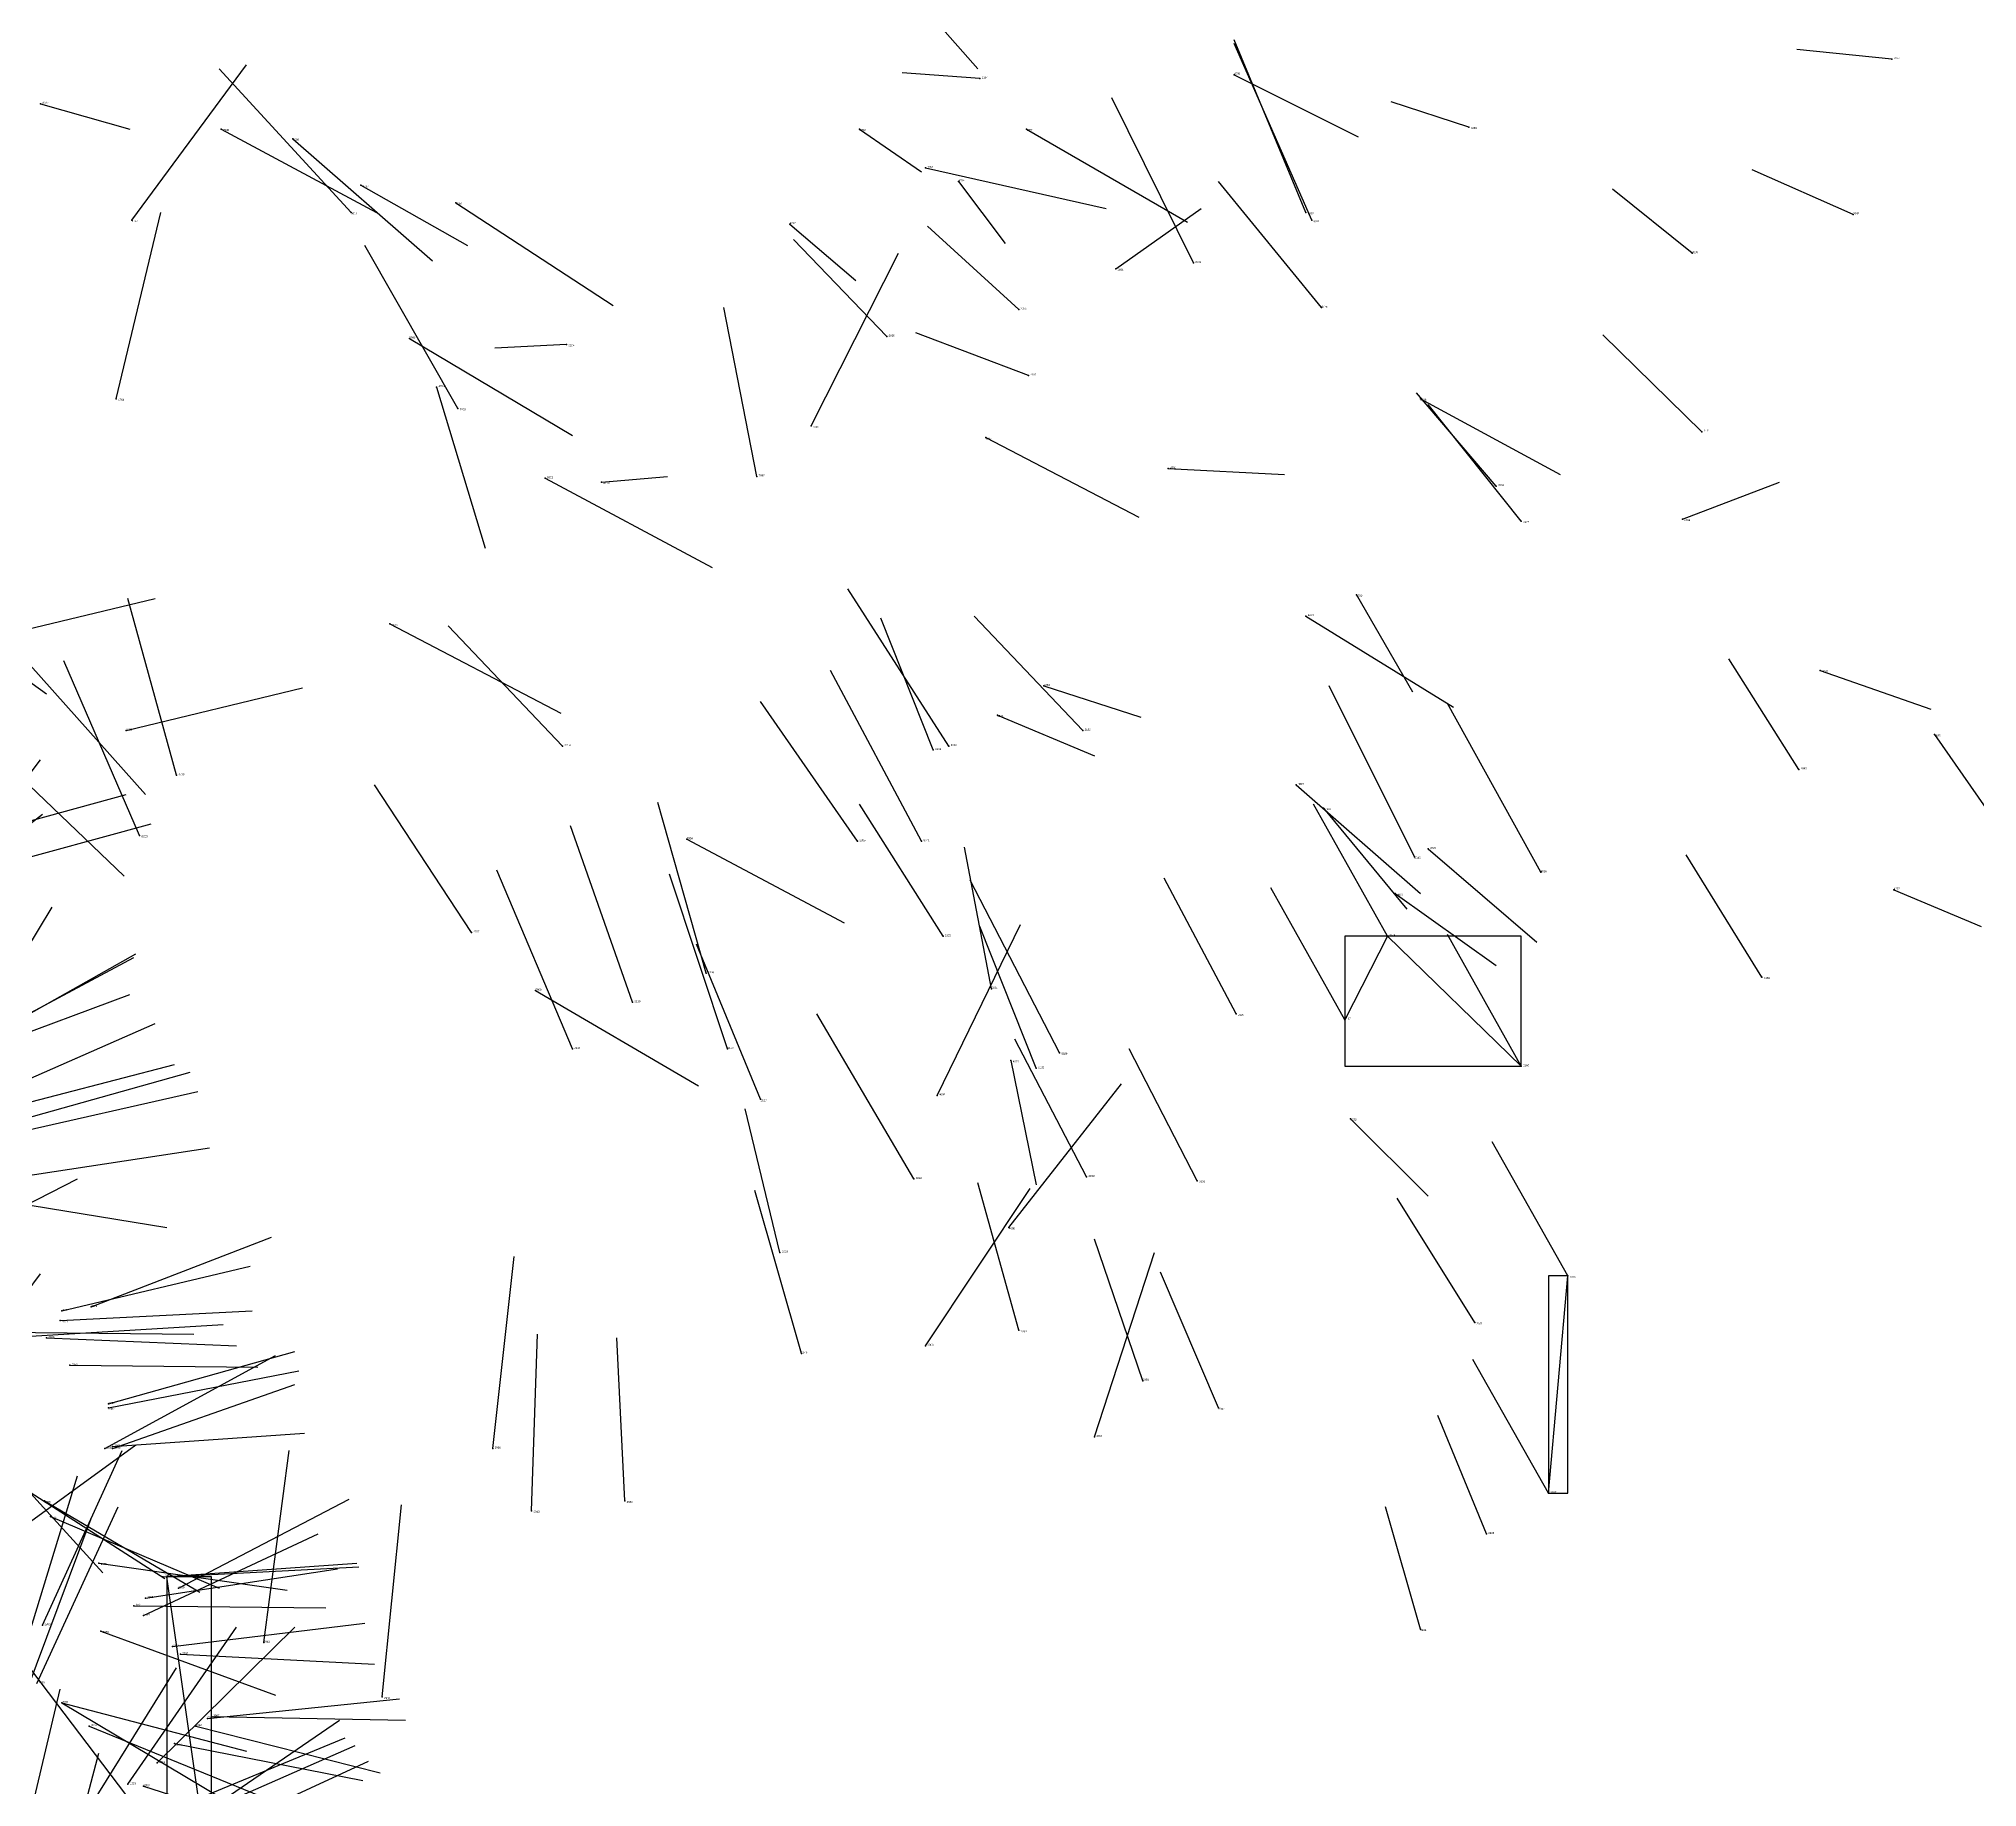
# Model space of a CAD drawing. Extents: x 59.1 to 70.8, y 600.3 to 605.1.
# Drawn here: x 68.201 to 69.2, y 602.421 to 603.322 of the extents above; entities that cross this region are included whole.
import ezdxf

# ---------------------------------------------------------------- set-up
doc = ezdxf.new("R2010")
doc.units = 0
for name, color, linetype in [('Clients', 3, 'CONTINUOUS'), ('Facilities', 3, 'CONTINUOUS'), ('Facilities_lines', 3, 'CONTINUOUS'), ('Min_max_boxes', 1, 'CONTINUOUS'), ('Normals', 1, 'CONTINUOUS'), ('Source_points', 5, 'CONTINUOUS'), ('Text', 3, 'CONTINUOUS')]:
    doc.layers.add(name, color=color, linetype=linetype)

msp = doc.modelspace()

# ---------------------------------------------------------------- linework, layer by layer
at = {"layer": 'Clients', "color": 5}
for p in [(68.874, 602.816, 449.371), (68.965, 602.792, 449.454), (68.989, 602.684, 449.658), (68.267, 602.529, 448.651)]:
    msp.add_point(p, dxfattribs=at)
at = {"layer": 'Facilities', "color": 3}
for p in [(69.156, 603.311, 449.299), (68.686, 603.301, 448.556), (68.817, 603.303, 457.269), (68.202, 603.288, 461.369), (68.295, 603.275, 459.977), (68.332, 603.27, 460.682), (68.624, 603.275, 457.125), (68.71, 603.275, 459.808), (68.938, 603.276, 449.292), (68.658, 603.255, 457.808), (68.675, 603.248, 457.227), (68.367, 603.246, 458.247), (68.249, 603.228, 457.311), (68.362, 603.232, 460.758), (68.416, 603.237, 460.61), (68.854, 603.232, 461.18), (68.857, 603.228, 461.271), (69.136, 603.231, 449.303), (68.588, 603.226, 457.163), (69.053, 603.211, 449.382), (68.756, 603.203, 456.84), (68.796, 603.206, 461.098), (68.706, 603.182, 449.406), (68.862, 603.183, 458.253), (68.638, 603.168, 449.034), (68.392, 603.167, 460.275), (68.473, 603.164, 448.526), (68.711, 603.148, 448.608), (68.406, 603.142, 458.107), (68.241, 603.136, 458.045), (68.417, 603.131, 462.125), (68.913, 603.136, 457.441), (68.599, 603.122, 457.676), (69.058, 603.119, 448.979), (68.689, 603.116, 460.625), (68.783, 603.1, 457.096), (68.462, 603.095, 460.521), (68.491, 603.093, 457.056), (68.571, 603.096, 461.692), (68.952, 603.091, 449.3), (68.965, 603.073, 448.934), (69.048, 603.074, 456.736), (68.88, 603.035, 457.433), (68.382, 603.02, 460.264), (68.854, 603.024, 457.733), (69.119, 602.996, 457.054), (68.719, 602.988, 457.144), (68.695, 602.973, 457.215), (68.246, 602.965, 448.652), (68.739, 602.965, 448.963), (69.178, 602.963, 457.67), (68.471, 602.957, 448.906), (68.662, 602.955, 449.361), (68.67, 602.957, 461.099), (68.272, 602.942, 458.017), (69.108, 602.945, 449.294), (68.849, 602.937, 457.773), (68.863, 602.925, 457.429), (68.253, 602.911, 460.861), (68.535, 602.909, 460.513), (68.623, 602.908, 448.973), (68.656, 602.908, 461.271), (68.91, 602.9, 461.17), (68.917, 602.904, 457.405), (68.975, 602.892, 461.163), (68.9, 602.881, 457.075), (69.157, 602.883, 457.074), (68.424, 602.861, 448.936), (68.667, 602.859, 449.092), (68.896, 602.859, 449.485), (68.545, 602.84, 449.215), (68.457, 602.831, 460.1), (68.692, 602.832, 449.513), (69.089, 602.838, 449.51), (68.507, 602.825, 449.116), (68.818, 602.819, 449.217), (68.476, 602.801, 449.055), (68.556, 602.801, 449.139), (68.727, 602.799, 461.29), (68.702, 602.795, 457.264), (68.715, 602.791, 449.383), (68.573, 602.775, 449.222), (68.664, 602.777, 457.227), (68.877, 602.765, 457.119), (68.652, 602.734, 461.406), (68.741, 602.735, 449.329), (68.798, 602.733, 449.509), (68.701, 602.709, 457.266), (68.583, 602.696, 449.463), (68.212, 602.661, 448.93), (68.213, 602.666, 448.764), (68.228, 602.668, 448.713), (68.941, 602.66, 449.722), (68.205, 602.652, 448.968), (68.706, 602.656, 449.471), (68.594, 602.644, 449.357), (68.658, 602.648, 457.286), (68.217, 602.638, 448.905), (68.77, 602.63, 449.563), (68.237, 602.618, 448.721), (68.237, 602.616, 448.784), (68.809, 602.616, 449.588), (68.745, 602.601, 457.24), (68.235, 602.595, 448.646), (68.239, 602.596, 448.81), (68.239, 602.595, 448.726), (68.435, 602.595, 449.562), (68.979, 602.572, 449.713), (68.204, 602.568, 448.91), (68.207, 602.56, 448.877), (68.455, 602.563, 449.574), (68.503, 602.568, 449.565), (68.947, 602.551, 449.784), (68.232, 602.536, 448.755), (68.265, 602.529, 448.57), (68.273, 602.523, 448.398), (68.25, 602.514, 448.691), (68.255, 602.509, 448.389), (68.256, 602.518, 448.495), (68.203, 602.504, 448.1), (68.233, 602.501, 448.751), (68.913, 602.502, 449.815), (68.27, 602.493, 448.51), (68.274, 602.489, 448.571), (68.317, 602.495, 449.341), (68.213, 602.464, 448.643), (68.213, 602.464, 448.755), (68.378, 602.467, 449.47), (68.227, 602.452, 448.695), (68.282, 602.452, 449.052), (68.288, 602.456, 448.39), (68.29, 602.457, 448.473), (68.271, 602.443, 448.565), (68.262, 602.433, 447.997), (68.247, 602.422, 447.922), (68.255, 602.421, 448.571)]:
    msp.add_point(p, dxfattribs=at)
at = {"layer": 'Facilities_lines', "color": 3}
for p, q in [((68.896, 602.859, 449.485), (68.874, 602.816, 449.371)), ((68.896, 602.859, 449.485), (68.965, 602.792, 449.454)), ((68.979, 602.572, 449.713), (68.989, 602.684, 449.658)), ((68.29, 602.368, 448.184), (68.267, 602.529, 448.651))]:
    msp.add_line(p, q, dxfattribs=at)
at = {"layer": 'Min_max_boxes', "color": 1}
for p, q in [((68.965, 602.859, 449.371), (68.874, 602.859, 449.371)), ((68.874, 602.859, 449.371), (68.874, 602.792, 449.371)), ((68.965, 602.859, 449.485), (68.874, 602.859, 449.485)), ((68.874, 602.859, 449.485), (68.874, 602.792, 449.485)), ((68.874, 602.859, 449.371), (68.874, 602.859, 449.485)), ((68.965, 602.792, 449.371), (68.965, 602.859, 449.371)), ((68.965, 602.792, 449.485), (68.965, 602.859, 449.485)), ((68.965, 602.859, 449.371), (68.965, 602.859, 449.485)), ((68.874, 602.792, 449.371), (68.965, 602.792, 449.371)), ((68.874, 602.792, 449.485), (68.965, 602.792, 449.485)), ((68.874, 602.792, 449.371), (68.874, 602.792, 449.485)), ((68.965, 602.792, 449.371), (68.965, 602.792, 449.485)), ((68.989, 602.684, 449.658), (68.979, 602.684, 449.658)), ((68.979, 602.684, 449.658), (68.979, 602.572, 449.658)), ((68.989, 602.684, 449.713), (68.979, 602.684, 449.713)), ((68.979, 602.684, 449.713), (68.979, 602.572, 449.713)), ((68.979, 602.684, 449.658), (68.979, 602.684, 449.713)), ((68.989, 602.572, 449.658), (68.989, 602.684, 449.658)), ((68.989, 602.572, 449.713), (68.989, 602.684, 449.713)), ((68.989, 602.684, 449.658), (68.989, 602.684, 449.713)), ((68.979, 602.572, 449.658), (68.989, 602.572, 449.658)), ((68.979, 602.572, 449.713), (68.989, 602.572, 449.713)), ((68.979, 602.572, 449.658), (68.979, 602.572, 449.713)), ((68.989, 602.572, 449.658), (68.989, 602.572, 449.713)), ((68.29, 602.529, 448.184), (68.267, 602.529, 448.184)), ((68.267, 602.529, 448.184), (68.267, 602.368, 448.184)), ((68.29, 602.529, 448.651), (68.267, 602.529, 448.651)), ((68.267, 602.529, 448.651), (68.267, 602.368, 448.651)), ((68.267, 602.529, 448.184), (68.267, 602.529, 448.651)), ((68.29, 602.368, 448.184), (68.29, 602.529, 448.184)), ((68.29, 602.368, 448.651), (68.29, 602.529, 448.651)), ((68.29, 602.529, 448.184), (68.29, 602.529, 448.651))]:
    msp.add_line(p, q, dxfattribs=at)
at = {"layer": 'Normals', "color": 1}
for p, q in [((68.663, 603.331, 457.205), (68.685, 603.306, 457.299)), ((68.854, 603.232, 461.18), (68.817, 603.321, 461.205)), ((68.857, 603.228, 461.271), (68.817, 603.319, 461.263)), ((68.249, 603.228, 457.311), (68.308, 603.308, 457.316)), ((69.156, 603.311, 449.299), (69.107, 603.316, 449.386)), ((68.362, 603.232, 460.758), (68.294, 603.306, 460.762)), ((68.686, 603.301, 448.556), (68.646, 603.304, 448.648)), ((68.817, 603.303, 457.269), (68.881, 603.271, 457.339)), ((68.202, 603.288, 461.369), (68.248, 603.275, 461.457)), ((68.796, 603.206, 461.098), (68.754, 603.291, 461.129)), ((68.938, 603.276, 449.292), (68.898, 603.289, 449.383)), ((68.295, 603.275, 459.977), (68.375, 603.232, 459.935)), ((68.332, 603.27, 460.682), (68.404, 603.207, 460.655)), ((68.624, 603.275, 457.125), (68.656, 603.253, 457.217)), ((68.71, 603.275, 459.808), (68.793, 603.227, 459.78)), ((68.658, 603.255, 457.808), (68.751, 603.234, 457.838)), ((68.675, 603.248, 457.227), (68.699, 603.216, 457.318)), ((68.862, 603.183, 458.253), (68.809, 603.248, 458.198)), ((69.136, 603.231, 449.303), (69.084, 603.254, 449.385)), ((68.367, 603.246, 458.247), (68.422, 603.215, 458.324)), ((69.053, 603.211, 449.382), (69.012, 603.244, 449.467)), ((68.241, 603.136, 458.045), (68.264, 603.232, 458.032)), ((68.416, 603.237, 460.61), (68.497, 603.184, 460.585)), ((68.756, 603.203, 456.84), (68.8, 603.234, 456.924)), ((68.588, 603.226, 457.163), (68.622, 603.197, 457.252)), ((68.638, 603.168, 449.034), (68.59, 603.218, 449.106)), ((68.706, 603.182, 449.406), (68.659, 603.225, 449.483)), ((68.417, 603.131, 462.125), (68.369, 603.215, 462.102)), ((68.599, 603.122, 457.676), (68.644, 603.211, 457.664)), ((68.571, 603.096, 461.692), (68.554, 603.183, 461.646)), ((68.711, 603.148, 448.608), (68.653, 603.17, 448.686)), ((69.058, 603.119, 448.979), (69.007, 603.169, 449.049)), ((68.392, 603.167, 460.275), (68.476, 603.117, 460.255)), ((68.473, 603.164, 448.526), (68.436, 603.162, 448.619)), ((68.406, 603.142, 458.107), (68.431, 603.059, 458.157)), ((68.952, 603.091, 449.3), (68.911, 603.139, 449.377)), ((68.913, 603.136, 457.441), (68.985, 603.097, 457.499)), ((68.965, 603.073, 448.934), (68.917, 603.133, 448.998)), ((68.689, 603.116, 460.625), (68.768, 603.075, 460.58)), ((68.783, 603.1, 457.096), (68.843, 603.097, 457.176)), ((68.462, 603.095, 460.521), (68.548, 603.049, 460.5)), ((68.491, 603.093, 457.056), (68.525, 603.096, 457.15)), ((69.048, 603.074, 456.736), (69.098, 603.093, 456.821)), ((68.124, 603.042, 460.351), (68.205, 602.984, 460.348)), ((68.186, 603.015, 448.549), (68.261, 603.033, 448.485)), ((68.272, 602.942, 458.017), (68.247, 603.033, 457.985)), ((68.67, 602.957, 461.099), (68.618, 603.038, 461.124)), ((68.88, 603.035, 457.433), (68.909, 602.985, 457.515)), ((68.382, 603.02, 460.264), (68.47, 602.974, 460.248)), ((68.471, 602.957, 448.906), (68.412, 603.019, 448.958)), ((68.662, 602.955, 449.361), (68.635, 603.023, 449.429)), ((68.739, 602.965, 448.963), (68.683, 603.024, 449.022)), ((68.854, 603.024, 457.733), (68.93, 602.977, 457.778)), ((68.191, 603.005, 462.338), (68.256, 602.932, 462.359)), ((68.253, 602.911, 460.861), (68.214, 603.001, 460.841)), ((69.108, 602.945, 449.294), (69.072, 603.002, 449.368)), ((68.656, 602.908, 461.271), (68.609, 602.996, 461.278)), ((69.119, 602.996, 457.054), (69.176, 602.976, 457.133)), ((68.246, 602.965, 448.652), (68.337, 602.987, 448.616)), ((68.623, 602.908, 448.973), (68.573, 602.98, 449.021)), ((68.719, 602.988, 457.144), (68.769, 602.972, 457.229)), ((68.91, 602.9, 461.17), (68.866, 602.988, 461.188)), ((68.975, 602.892, 461.163), (68.927, 602.979, 461.175)), ((68.695, 602.973, 457.215), (68.745, 602.952, 457.299)), ((69.178, 602.963, 457.67), (69.219, 602.904, 457.739)), ((68.145, 602.875, 449.268), (68.202, 602.95, 449.235)), ((68.174, 602.958, 460.226), (68.245, 602.89, 460.208)), ((68.158, 602.908, 448.686), (68.246, 602.932, 448.646)), ((68.424, 602.861, 448.936), (68.374, 602.937, 448.977)), ((68.849, 602.937, 457.773), (68.913, 602.881, 457.825)), ((68.126, 602.862, 449.114), (68.203, 602.922, 449.136)), ((68.545, 602.84, 449.215), (68.52, 602.928, 449.256)), ((68.667, 602.859, 449.092), (68.624, 602.927, 449.152)), ((68.896, 602.859, 449.485), (68.858, 602.927, 449.547)), ((68.863, 602.925, 457.429), (68.906, 602.873, 457.503)), ((68.171, 602.893, 448.679), (68.259, 602.917, 448.639)), ((68.507, 602.825, 449.116), (68.475, 602.916, 449.143)), ((68.535, 602.909, 460.513), (68.616, 602.866, 460.472)), ((68.692, 602.832, 449.513), (68.678, 602.905, 449.58)), ((68.917, 602.904, 457.405), (68.973, 602.856, 457.472)), ((69.089, 602.838, 449.51), (69.05, 602.901, 449.577)), ((68.476, 602.801, 449.055), (68.437, 602.893, 449.056)), ((68.556, 602.801, 449.139), (68.526, 602.891, 449.171)), ((68.818, 602.819, 449.217), (68.781, 602.889, 449.278)), ((68.727, 602.799, 461.29), (68.681, 602.888, 461.289)), ((68.874, 602.816, 449.371), (68.836, 602.884, 449.433)), ((68.9, 602.881, 457.075), (68.952, 602.844, 457.152)), ((69.157, 602.883, 457.074), (69.202, 602.864, 457.161)), ((68.157, 602.79, 449.22), (68.208, 602.874, 449.201)), ((68.664, 602.777, 457.227), (68.707, 602.865, 457.208)), ((68.715, 602.791, 449.383), (68.686, 602.864, 449.445)), ((68.965, 602.792, 449.454), (68.927, 602.86, 449.516)), ((68.164, 602.801, 449.17), (68.251, 602.85, 449.17)), ((68.573, 602.775, 449.222), (68.54, 602.855, 449.272)), ((68.162, 602.801, 449.087), (68.25, 602.848, 449.092)), ((68.154, 602.794, 449.007), (68.248, 602.829, 449.012)), ((68.457, 602.831, 460.1), (68.541, 602.782, 460.078)), ((68.652, 602.734, 461.406), (68.602, 602.819, 461.388)), ((68.17, 602.774, 449.157), (68.261, 602.814, 449.165)), ((68.741, 602.735, 449.329), (68.704, 602.806, 449.389)), ((68.798, 602.733, 449.509), (68.763, 602.801, 449.574)), ((68.175, 602.768, 448.915), (68.271, 602.793, 448.924)), ((68.183, 602.762, 449.035), (68.279, 602.789, 449.046)), ((68.702, 602.795, 457.264), (68.715, 602.731, 457.34)), ((68.186, 602.757, 448.973), (68.283, 602.779, 448.987)), ((68.701, 602.709, 457.266), (68.759, 602.783, 457.3)), ((68.583, 602.696, 449.463), (68.565, 602.77, 449.528)), ((68.877, 602.765, 457.119), (68.917, 602.725, 457.201)), ((68.191, 602.735, 448.982), (68.289, 602.75, 448.992)), ((68.989, 602.684, 449.658), (68.95, 602.753, 449.719)), ((68.133, 602.689, 448.599), (68.221, 602.734, 448.586)), ((68.658, 602.648, 457.286), (68.712, 602.729, 457.31)), ((68.706, 602.656, 449.471), (68.685, 602.732, 449.532)), ((68.175, 602.724, 449.154), (68.267, 602.709, 449.191)), ((68.594, 602.644, 449.357), (68.57, 602.728, 449.405)), ((68.941, 602.66, 449.722), (68.901, 602.724, 449.788)), ((68.228, 602.668, 448.713), (68.321, 602.704, 448.711)), ((68.77, 602.63, 449.563), (68.745, 602.703, 449.627)), ((68.213, 602.666, 448.764), (68.31, 602.689, 448.764)), ((68.435, 602.595, 449.562), (68.446, 602.694, 449.568)), ((68.745, 602.601, 457.24), (68.776, 602.696, 457.237)), ((68.145, 602.609, 448.471), (68.202, 602.685, 448.44)), ((68.809, 602.616, 449.588), (68.779, 602.686, 449.653)), ((68.197, 602.653, 449.02), (68.296, 602.659, 449.03)), ((68.212, 602.661, 448.93), (68.311, 602.666, 448.946)), ((68.183, 602.655, 449.027), (68.281, 602.654, 449.044)), ((68.205, 602.652, 448.968), (68.303, 602.648, 448.985)), ((68.455, 602.563, 449.574), (68.458, 602.654, 449.615)), ((68.503, 602.568, 449.565), (68.499, 602.652, 449.62)), ((68.235, 602.595, 448.646), (68.323, 602.643, 448.643)), ((68.237, 602.618, 448.721), (68.333, 602.645, 448.725)), ((68.979, 602.572, 449.713), (68.94, 602.641, 449.774)), ((68.217, 602.638, 448.905), (68.314, 602.637, 448.93)), ((68.237, 602.616, 448.784), (68.335, 602.635, 448.79)), ((68.239, 602.595, 448.726), (68.333, 602.628, 448.733)), ((68.947, 602.551, 449.784), (68.922, 602.612, 449.86)), ((68.239, 602.596, 448.81), (68.338, 602.603, 448.82)), ((68.174, 602.541, 448.352), (68.251, 602.597, 448.322)), ((68.174, 602.597, 449.003), (68.234, 602.531, 449.047)), ((68.203, 602.504, 448.1), (68.244, 602.594, 448.085)), ((68.317, 602.495, 449.341), (68.33, 602.594, 449.334)), ((68.192, 602.486, 448), (68.221, 602.581, 447.989)), ((68.188, 602.578, 448.939), (68.266, 602.528, 448.977)), ((68.273, 602.523, 448.398), (68.361, 602.569, 448.385)), ((68.194, 602.468, 447.954), (68.228, 602.559, 447.932)), ((68.2, 602.474, 448.032), (68.242, 602.565, 448.023)), ((68.204, 602.568, 448.91), (68.284, 602.521, 448.948)), ((68.207, 602.56, 448.877), (68.294, 602.523, 448.91)), ((68.378, 602.467, 449.47), (68.388, 602.566, 449.463)), ((68.913, 602.502, 449.815), (68.895, 602.565, 449.891)), ((68.255, 602.509, 448.389), (68.345, 602.551, 448.379)), ((68.232, 602.536, 448.755), (68.329, 602.522, 448.775)), ((68.256, 602.518, 448.495), (68.355, 602.533, 448.495)), ((68.265, 602.529, 448.57), (68.365, 602.536, 448.576)), ((68.267, 602.529, 448.651), (68.366, 602.534, 448.663)), ((68.25, 602.514, 448.691), (68.349, 602.513, 448.702)), ((68.233, 602.501, 448.751), (68.323, 602.468, 448.778)), ((68.247, 602.422, 447.922), (68.303, 602.503, 447.904)), ((68.262, 602.433, 447.997), (68.333, 602.503, 447.987)), ((68.27, 602.493, 448.51), (68.369, 602.505, 448.507)), ((68.274, 602.489, 448.571), (68.374, 602.484, 448.578)), ((68.194, 602.485, 448.816), (68.25, 602.411, 448.854)), ((68.221, 602.4, 447.855), (68.272, 602.482, 447.83)), ((68.19, 602.378, 447.792), (68.212, 602.471, 447.762)), ((68.213, 602.464, 448.643), (68.308, 602.439, 448.66)), ((68.213, 602.464, 448.755), (68.295, 602.415, 448.785)), ((68.288, 602.456, 448.39), (68.387, 602.466, 448.393)), ((68.227, 602.452, 448.695), (68.315, 602.416, 448.724)), ((68.274, 602.399, 447.967), (68.356, 602.455, 447.958)), ((68.282, 602.452, 449.052), (68.377, 602.428, 449.071)), ((68.29, 602.457, 448.473), (68.39, 602.455, 448.479)), ((68.267, 602.408, 448.15), (68.359, 602.446, 448.149)), ((68.271, 602.443, 448.565), (68.368, 602.424, 448.577)), ((68.273, 602.402, 448.09), (68.364, 602.442, 448.103)), ((68.208, 602.348, 447.632), (68.232, 602.438, 447.597)), ((68.28, 602.392, 448.029), (68.371, 602.434, 448.031)), ((68.255, 602.421, 448.571), (68.349, 602.391, 448.586))]:
    msp.add_line(p, q, dxfattribs=at)
at = {"layer": 'Source_points', "color": 5}
for p in [(69.156, 603.311, 449.299), (68.686, 603.301, 448.556), (68.817, 603.303, 457.269), (68.202, 603.288, 461.369), (68.295, 603.275, 459.977), (68.332, 603.27, 460.682), (68.624, 603.275, 457.125), (68.71, 603.275, 459.808), (68.938, 603.276, 449.292), (68.658, 603.255, 457.808), (68.675, 603.248, 457.227), (68.367, 603.246, 458.247), (68.249, 603.228, 457.311), (68.362, 603.232, 460.758), (68.416, 603.237, 460.61), (68.854, 603.232, 461.18), (68.857, 603.228, 461.271), (69.136, 603.231, 449.303), (68.588, 603.226, 457.163), (69.053, 603.211, 449.382), (68.756, 603.203, 456.84), (68.796, 603.206, 461.098), (68.706, 603.182, 449.406), (68.862, 603.183, 458.253), (68.638, 603.168, 449.034), (68.392, 603.167, 460.275), (68.473, 603.164, 448.526), (68.711, 603.148, 448.608), (68.406, 603.142, 458.107), (68.241, 603.136, 458.045), (68.417, 603.131, 462.125), (68.913, 603.136, 457.441), (68.599, 603.122, 457.676), (69.058, 603.119, 448.979), (68.689, 603.116, 460.625), (68.783, 603.1, 457.096), (68.462, 603.095, 460.521), (68.491, 603.093, 457.056), (68.571, 603.096, 461.692), (68.952, 603.091, 449.3), (68.965, 603.073, 448.934), (69.048, 603.074, 456.736), (68.88, 603.035, 457.433), (68.382, 603.02, 460.264), (68.854, 603.024, 457.733), (69.119, 602.996, 457.054), (68.719, 602.988, 457.144), (68.695, 602.973, 457.215), (68.246, 602.965, 448.652), (68.739, 602.965, 448.963), (69.178, 602.963, 457.67), (68.471, 602.957, 448.906), (68.662, 602.955, 449.361), (68.67, 602.957, 461.099), (68.272, 602.942, 458.017), (69.108, 602.945, 449.294), (68.849, 602.937, 457.773), (68.863, 602.925, 457.429), (68.253, 602.911, 460.861), (68.535, 602.909, 460.513), (68.623, 602.908, 448.973), (68.656, 602.908, 461.271), (68.91, 602.9, 461.17), (68.917, 602.904, 457.405), (68.975, 602.892, 461.163), (68.9, 602.881, 457.075), (69.157, 602.883, 457.074), (68.424, 602.861, 448.936), (68.667, 602.859, 449.092), (68.896, 602.859, 449.485), (68.545, 602.84, 449.215), (68.457, 602.831, 460.1), (68.692, 602.832, 449.513), (69.089, 602.838, 449.51), (68.507, 602.825, 449.116), (68.818, 602.819, 449.217), (68.874, 602.816, 449.371), (68.476, 602.801, 449.055), (68.556, 602.801, 449.139), (68.727, 602.799, 461.29), (68.702, 602.795, 457.264), (68.715, 602.791, 449.383), (68.965, 602.792, 449.454), (68.573, 602.775, 449.222), (68.664, 602.777, 457.227), (68.877, 602.765, 457.119), (68.652, 602.734, 461.406), (68.741, 602.735, 449.329), (68.798, 602.733, 449.509), (68.701, 602.709, 457.266), (68.583, 602.696, 449.463), (68.989, 602.684, 449.658), (68.212, 602.661, 448.93), (68.213, 602.666, 448.764), (68.228, 602.668, 448.713), (68.941, 602.66, 449.722), (68.205, 602.652, 448.968), (68.706, 602.656, 449.471), (68.594, 602.644, 449.357), (68.658, 602.648, 457.286), (68.217, 602.638, 448.905), (68.77, 602.63, 449.563), (68.237, 602.618, 448.721), (68.237, 602.616, 448.784), (68.809, 602.616, 449.588), (68.745, 602.601, 457.24), (68.235, 602.595, 448.646), (68.239, 602.596, 448.81), (68.239, 602.595, 448.726), (68.435, 602.595, 449.562), (68.979, 602.572, 449.713), (68.204, 602.568, 448.91), (68.207, 602.56, 448.877), (68.455, 602.563, 449.574), (68.503, 602.568, 449.565), (68.947, 602.551, 449.784), (68.232, 602.536, 448.755), (68.265, 602.529, 448.57), (68.267, 602.529, 448.651), (68.273, 602.523, 448.398), (68.25, 602.514, 448.691), (68.255, 602.509, 448.389), (68.256, 602.518, 448.495), (68.203, 602.504, 448.1), (68.233, 602.501, 448.751), (68.913, 602.502, 449.815), (68.27, 602.493, 448.51), (68.274, 602.489, 448.571), (68.317, 602.495, 449.341), (68.213, 602.464, 448.643), (68.213, 602.464, 448.755), (68.378, 602.467, 449.47), (68.227, 602.452, 448.695), (68.282, 602.452, 449.052), (68.288, 602.456, 448.39), (68.29, 602.457, 448.473), (68.271, 602.443, 448.565), (68.262, 602.433, 447.997), (68.247, 602.422, 447.922), (68.255, 602.421, 448.571)]:
    msp.add_point(p, dxfattribs=at)

# ---------------------------------------------------------------- texts
at = {"layer": 'Text', "color": 3}
for s, p in [('2037', (69.157, 603.311, 449.299)), ('2184', (68.687, 603.301, 448.556)), ('4785', (68.817, 603.303, 457.269)), ('8027', (68.203, 603.288, 461.369)), ('7930', (68.296, 603.274, 459.977)), ('8008', (68.332, 603.269, 460.682)), ('4759', (68.624, 603.274, 457.125)), ('7957', (68.71, 603.274, 459.808)), ('2088', (68.939, 603.275, 449.292)), ('4651', (68.659, 603.255, 457.808)), ('4794', (68.675, 603.248, 457.227)), ('4797', (68.368, 603.245, 458.247)), ('4762', (68.249, 603.227, 457.311)), ('8001', (68.362, 603.231, 460.758)), ('7996', (68.416, 603.236, 460.61)), ('8032', (68.855, 603.231, 461.18)), ('8031', (68.858, 603.227, 461.271)), ('2042', (69.136, 603.231, 449.303)), ('4767', (68.588, 603.226, 457.163)), ('2039', (69.053, 603.211, 449.382)), ('4601', (68.757, 603.202, 456.84)), ('8039', (68.797, 603.206, 461.098)), ('2055', (68.707, 603.182, 449.406)), ('4776', (68.862, 603.183, 458.253)), ('7999', (68.392, 603.167, 460.275)), ('2059', (68.639, 603.168, 449.034)), ('2204', (68.474, 603.163, 448.526)), ('2182', (68.712, 603.148, 448.608)), ('4786', (68.407, 603.142, 458.107)), ('4764', (68.242, 603.135, 458.045)), ('7908', (68.418, 603.13, 462.125)), ('4686', (68.913, 603.135, 457.441)), ('4815', (68.6, 603.121, 457.676)), ('2121', (69.059, 603.119, 448.979)), ('8037', (68.689, 603.115, 460.625)), ('4791', (68.784, 603.1, 457.096)), ('8002', (68.463, 603.095, 460.521)), ('4773', (68.492, 603.092, 457.056)), ('7897', (68.572, 603.096, 461.692)), ('2053', (68.953, 603.091, 449.3)), ('2177', (68.966, 603.072, 448.934)), ('4769', (69.049, 603.073, 456.736)), ('4780', (68.88, 603.034, 457.433)), ('8005', (68.383, 603.019, 460.264)), ('4623', (68.855, 603.024, 457.733)), ('4665', (68.719, 602.988, 457.144)), ('4847', (69.12, 602.995, 457.054)), ('4711', (68.695, 602.972, 457.215)), ('2105', (68.246, 602.965, 448.652)), ('2153', (68.74, 602.965, 448.963)), ('4685', (69.178, 602.962, 457.67)), ('2214', (68.472, 602.957, 448.906)), ('2129', (68.663, 602.955, 449.361)), ('8030', (68.671, 602.957, 461.099)), ('4799', (68.273, 602.942, 458.017)), ('2043', (69.109, 602.945, 449.294)), ('4687', (68.85, 602.937, 457.773)), ('4682', (68.864, 602.924, 457.429)), ('8023', (68.254, 602.91, 460.861)), ('7995', (68.535, 602.909, 460.513)), ('2205', (68.624, 602.908, 448.973)), ('8041', (68.657, 602.908, 461.271)), ('8045', (68.91, 602.899, 461.17)), ('4792', (68.918, 602.904, 457.405)), ('8016', (68.975, 602.892, 461.163)), ('4697', (68.901, 602.88, 457.075)), ('4757', (69.157, 602.883, 457.074)), ('2207', (68.425, 602.861, 448.936)), ('2126', (68.668, 602.859, 449.092)), ('2145', (68.897, 602.859, 449.485)), ('2148', (68.546, 602.84, 449.215)), ('7990', (68.457, 602.831, 460.1)), ('2154', (68.692, 602.832, 449.513)), ('2166', (69.09, 602.837, 449.51)), ('2130', (68.508, 602.825, 449.116)), ('2125', (68.819, 602.818, 449.217)), ('2137', (68.874, 602.816, 449.371)), ('2115', (68.477, 602.801, 449.055)), ('2116', (68.556, 602.801, 449.139)), ('8029', (68.728, 602.798, 461.29)), ('4675', (68.703, 602.794, 457.264)), ('2132', (68.716, 602.791, 449.383)), ('2160', (68.966, 602.792, 449.454)), ('2120', (68.573, 602.774, 449.222)), ('4680', (68.665, 602.777, 457.227)), ('4672', (68.877, 602.764, 457.119)), ('8028', (68.653, 602.734, 461.406)), ('2159', (68.742, 602.735, 449.329)), ('2070', (68.799, 602.732, 449.509)), ('4688', (68.701, 602.708, 457.266)), ('2933', (68.584, 602.696, 449.463)), ('2925', (68.99, 602.683, 449.658)), ('2999', (68.228, 602.668, 448.713)), ('2982', (68.213, 602.666, 448.764)), ('2971', (68.213, 602.66, 448.93)), ('2951', (68.942, 602.659, 449.722)), ('2973', (68.206, 602.652, 448.968)), ('3066', (68.659, 602.648, 457.286)), ('2934', (68.707, 602.655, 449.471)), ('2959', (68.218, 602.638, 448.905)), ('2946', (68.594, 602.644, 449.357)), ('2950', (68.77, 602.63, 449.563)), ('2960', (68.237, 602.618, 448.721)), ('2987', (68.237, 602.615, 448.784)), ('2947', (68.809, 602.615, 449.588)), ('3067', (68.746, 602.601, 457.24)), ('2981', (68.236, 602.595, 448.646)), ('2986', (68.24, 602.596, 448.81)), ('2998', (68.24, 602.595, 448.726)), ('2936', (68.436, 602.595, 449.562)), ('2937', (68.98, 602.572, 449.713)), ('2966', (68.204, 602.567, 448.91)), ('2976', (68.207, 602.559, 448.877)), ('2948', (68.456, 602.562, 449.574)), ('2953', (68.504, 602.567, 449.565)), ('2928', (68.948, 602.551, 449.784)), ('2975', (68.233, 602.535, 448.755)), ('2957', (68.266, 602.529, 448.57)), ('3008', (68.267, 602.529, 448.651)), ('3005', (68.257, 602.518, 448.495)), ('2969', (68.273, 602.523, 448.398)), ('3001', (68.251, 602.514, 448.691)), ('2990', (68.255, 602.509, 448.389)), ('2899', (68.204, 602.504, 448.1)), ('2980', (68.234, 602.5, 448.751)), ('2954', (68.913, 602.501, 449.815)), ('2958', (68.27, 602.493, 448.51)), ('2997', (68.275, 602.489, 448.571)), ('2943', (68.317, 602.495, 449.341)), ('2889', (68.201, 602.474, 448.032)), ('2983', (68.213, 602.464, 448.643)), ('2991', (68.213, 602.464, 448.755)), ('2942', (68.379, 602.466, 449.47)), ('3004', (68.228, 602.452, 448.695)), ('2940', (68.282, 602.452, 449.052)), ('2908', (68.288, 602.456, 448.39)), ('3007', (68.291, 602.457, 448.473)), ('2974', (68.272, 602.442, 448.565)), ('3011', (68.263, 602.433, 447.997)), ('1336', (68.248, 602.422, 447.922)), ('3003', (68.255, 602.421, 448.571))]:
    msp.add_text(s, height=0.001, dxfattribs=at).set_placement(p)

doc.saveas('drawing.dxf')
